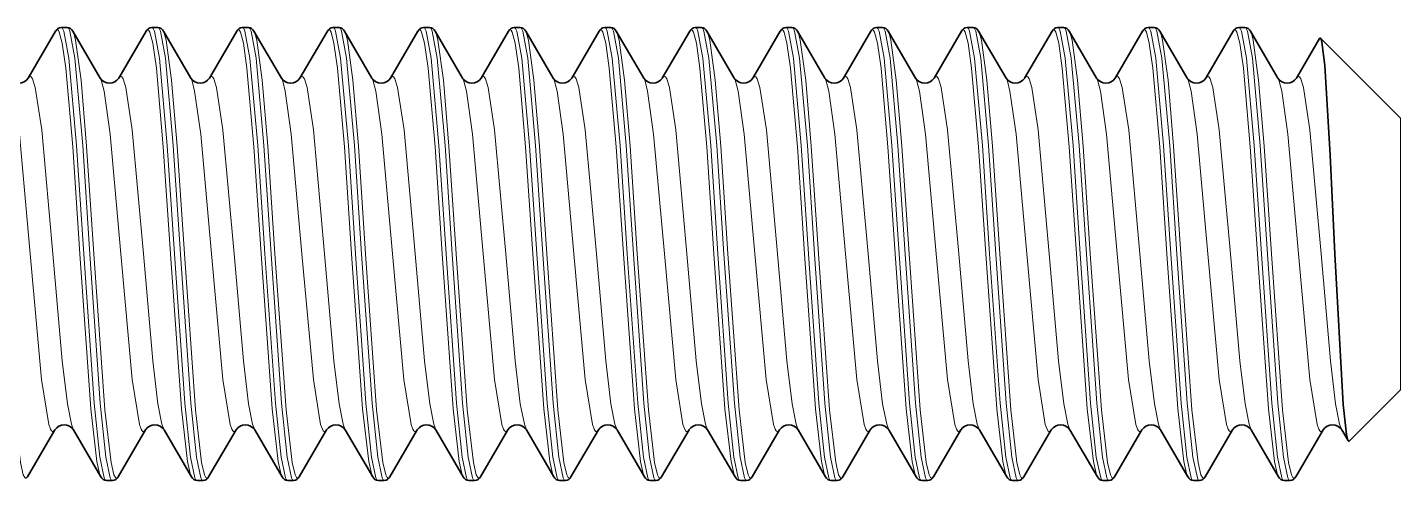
# Model space of a CAD drawing. Extents: x 386 to 1090, y 188 to 736.
# Drawn here: x 549.92 to 555.99, y 208.73 to 210.73 of the extents above; entities that cross this region are included whole.
import ezdxf

# ---------------------------------------------------------------- set-up
doc = ezdxf.new("R2010")
doc.units = 0

msp = doc.modelspace()

# ---------------------------------------------------------------- linework, layer by layer
at = {"color": 7, "lineweight": 35, "ltscale": 0.006018}
for p, q in [((550.0493, 210.7155), (549.9282, 210.5074)), ((550.4493, 210.7155), (550.3282, 210.5074)), ((551.2493, 210.7155), (551.1282, 210.5074)), ((551.725, 210.7155), (551.8461, 210.5074)), ((552.0493, 210.7155), (551.9282, 210.5074)), ((552.4493, 210.7155), (552.3282, 210.5074)), ((553.2493, 210.7155), (553.1282, 210.5074)), ((553.725, 210.7155), (553.8461, 210.5074)), ((554.0493, 210.7155), (553.9282, 210.5074)), ((554.4493, 210.7155), (554.3282, 210.5074)), ((555.2493, 210.7155), (555.1282, 210.5074)), ((550.2493, 208.7477), (550.1282, 208.9557)), ((550.725, 208.7477), (550.8461, 208.9557)), ((551.0493, 208.7477), (550.9282, 208.9557)), ((551.4493, 208.7477), (551.3282, 208.9557)), ((552.2493, 208.7477), (552.1282, 208.9557)), ((552.725, 208.7477), (552.8461, 208.9557)), ((553.0493, 208.7477), (552.9282, 208.9557)), ((553.4493, 208.7477), (553.3282, 208.9557)), ((554.2493, 208.7477), (554.1282, 208.9557)), ((554.725, 208.7477), (554.8461, 208.9557)), ((555.0493, 208.7477), (554.9282, 208.9557)), ((555.4493, 208.7477), (555.3282, 208.9557))]:
    msp.add_line(p, q, dxfattribs=at)
at = {"color": 7, "lineweight": 35, "ltscale": 0.000671387}
for p, q in [((550.1006, 210.7316), (550.0737, 210.7316)), ((550.9006, 210.7316), (550.8737, 210.7316)), ((551.7006, 210.7316), (551.6737, 210.7316)), ((552.1006, 210.7316), (552.0737, 210.7316)), ((552.9006, 210.7316), (552.8737, 210.7316)), ((553.7006, 210.7316), (553.6737, 210.7316)), ((554.1006, 210.7316), (554.0737, 210.7316)), ((554.9006, 210.7316), (554.8737, 210.7316)), ((550.7006, 208.7316), (550.6737, 208.7316)), ((551.1006, 208.7316), (551.0737, 208.7316)), ((551.9006, 208.7316), (551.8737, 208.7316)), ((552.7006, 208.7316), (552.6737, 208.7316)), ((553.1006, 208.7316), (553.0737, 208.7316)), ((553.9006, 208.7316), (553.8737, 208.7316)), ((554.7006, 208.7316), (554.6737, 208.7316)), ((555.1006, 208.7316), (555.0737, 208.7316))]:
    msp.add_line(p, q, dxfattribs=at)
at = {"color": 7, "lineweight": 35, "ltscale": 0.006017}
for p, q in [((550.125, 210.7155), (550.246, 210.5074)), ((550.525, 210.7155), (550.6461, 210.5074)), ((550.8493, 210.7155), (550.7283, 210.5074)), ((550.925, 210.7155), (551.046, 210.5074)), ((551.325, 210.7155), (551.446, 210.5074)), ((551.6493, 210.7155), (551.5283, 210.5074)), ((552.125, 210.7155), (552.246, 210.5074)), ((552.525, 210.7155), (552.6461, 210.5074)), ((552.8493, 210.7155), (552.7283, 210.5074)), ((552.925, 210.7155), (553.046, 210.5074)), ((553.325, 210.7155), (553.446, 210.5074)), ((553.6493, 210.7155), (553.5283, 210.5074)), ((554.125, 210.7155), (554.246, 210.5074)), ((554.525, 210.7155), (554.6461, 210.5074)), ((554.8493, 210.7155), (554.7283, 210.5074)), ((554.925, 210.7155), (555.046, 210.5074)), ((555.325, 210.7155), (555.446, 210.5074)), ((549.925, 208.7477), (550.046, 208.9557)), ((550.325, 208.7477), (550.446, 208.9557)), ((550.6493, 208.7477), (550.5283, 208.9557)), ((551.125, 208.7477), (551.246, 208.9557)), ((551.525, 208.7477), (551.6461, 208.9557)), ((551.8493, 208.7477), (551.7283, 208.9557)), ((551.925, 208.7477), (552.046, 208.9557)), ((552.325, 208.7477), (552.446, 208.9557)), ((552.6493, 208.7477), (552.5283, 208.9557)), ((553.125, 208.7477), (553.246, 208.9557)), ((553.525, 208.7477), (553.6461, 208.9557)), ((553.8493, 208.7477), (553.7283, 208.9557)), ((553.925, 208.7477), (554.046, 208.9557)), ((554.325, 208.7477), (554.446, 208.9557)), ((554.6493, 208.7477), (554.5283, 208.9557)), ((555.125, 208.7477), (555.246, 208.9557)), ((555.525, 208.7477), (555.6461, 208.9557))]:
    msp.add_line(p, q, dxfattribs=at)
at = {"color": 7, "lineweight": 35, "ltscale": 0.000669861}
for p, q in [((550.5005, 210.7316), (550.4738, 210.7316)), ((551.3005, 210.7316), (551.2737, 210.7316)), ((552.5005, 210.7316), (552.4738, 210.7316)), ((553.3005, 210.7316), (553.2737, 210.7316)), ((554.5005, 210.7316), (554.4738, 210.7316)), ((555.3005, 210.7316), (555.2737, 210.7316)), ((550.3005, 208.7316), (550.2737, 208.7316)), ((551.5005, 208.7316), (551.4738, 208.7316)), ((552.3005, 208.7316), (552.2737, 208.7316)), ((553.5005, 208.7316), (553.4738, 208.7316)), ((554.3005, 208.7316), (554.2737, 208.7316)), ((555.5005, 208.7316), (555.4738, 208.7316))]:
    msp.add_line(p, q, dxfattribs=at)
at = {"color": 7, "lineweight": 35, "ltscale": 0.00506}
msp.add_line((555.6301, 210.6824), (555.5283, 210.5074), dxfattribs=at)
at = {"color": 7, "lineweight": 35, "ltscale": 0.01249}
msp.add_line((555.988, 210.3307), (555.6347, 210.684), dxfattribs=at)
at = {"color": 7, "lineweight": 13, "ltscale": 0.007798}
msp.add_line((555.988, 210.3307), (555.988, 210.0188), dxfattribs=at)
at = {"color": 7, "lineweight": 13, "ltscale": 0.011983}
for p, q in [((550.1419, 210.211), (550.1736, 209.7327)), ((550.5419, 210.211), (550.5737, 209.7327)), ((550.9419, 210.211), (550.9736, 209.7327)), ((551.3419, 210.211), (551.3737, 209.7327)), ((552.1419, 210.211), (552.1736, 209.7327)), ((552.5419, 210.211), (552.5737, 209.7327)), ((552.9419, 210.211), (552.9736, 209.7327)), ((553.3419, 210.211), (553.3737, 209.7327)), ((554.1419, 210.211), (554.1736, 209.7327)), ((554.5419, 210.211), (554.5737, 209.7327)), ((554.9419, 210.211), (554.9736, 209.7327)), ((555.3419, 210.211), (555.3737, 209.7327))]:
    msp.add_line(p, q, dxfattribs=at)
at = {"color": 7, "lineweight": 13, "ltscale": 0.01204}
for p, q in [((550.1688, 210.211), (550.2006, 209.7304)), ((550.5687, 210.211), (550.6006, 209.7304)), ((550.9688, 210.211), (551.0006, 209.7304)), ((551.3687, 210.211), (551.4006, 209.7304)), ((551.7687, 210.211), (551.8007, 209.7304)), ((552.1688, 210.211), (552.2006, 209.7304)), ((552.5687, 210.211), (552.6006, 209.7304)), ((552.9688, 210.211), (553.0006, 209.7304)), ((553.3687, 210.211), (553.4006, 209.7304)), ((553.7687, 210.211), (553.8007, 209.7304)), ((554.1688, 210.211), (554.2006, 209.7304)), ((554.5687, 210.211), (554.6006, 209.7304)), ((554.9688, 210.211), (555.0006, 209.7304)), ((555.3687, 210.211), (555.4006, 209.7304))]:
    msp.add_line(p, q, dxfattribs=at)
at = {"color": 7, "lineweight": 13, "ltscale": 0.011917}
for p, q in [((550.186, 210.2072), (550.218, 209.7316)), ((550.5861, 210.2072), (550.6179, 209.7316)), ((550.986, 210.2072), (551.0179, 209.7316)), ((551.386, 210.2072), (551.418, 209.7316)), ((551.786, 210.2072), (551.8179, 209.7316)), ((552.186, 210.2072), (552.218, 209.7316)), ((552.5861, 210.2072), (552.6179, 209.7316)), ((552.986, 210.2072), (553.0179, 209.7316)), ((553.386, 210.2072), (553.418, 209.7316)), ((553.786, 210.2072), (553.8179, 209.7316)), ((554.186, 210.2072), (554.218, 209.7316)), ((554.5861, 210.2072), (554.6179, 209.7316)), ((554.986, 210.2072), (555.0179, 209.7316)), ((555.386, 210.2072), (555.418, 209.7316))]:
    msp.add_line(p, q, dxfattribs=at)
at = {"color": 7, "lineweight": 13, "ltscale": 0.011984}
for p, q in [((551.7419, 210.211), (551.7737, 209.7327)), ((553.7419, 210.211), (553.7737, 209.7327))]:
    msp.add_line(p, q, dxfattribs=at)
at = {"color": 7, "lineweight": 13, "ltscale": 0.011867}
for p, q in [((550.1246, 210.2052), (550.1564, 209.7316)), ((550.5246, 210.2052), (550.5564, 209.7316)), ((550.9246, 210.2052), (550.9564, 209.7316)), ((551.3246, 210.2052), (551.3564, 209.7316)), ((551.7246, 210.2052), (551.7563, 209.7316)), ((552.1246, 210.2052), (552.1564, 209.7316)), ((552.5246, 210.2052), (552.5564, 209.7316)), ((552.9246, 210.2052), (552.9564, 209.7316)), ((553.3246, 210.2052), (553.3564, 209.7316)), ((553.7246, 210.2052), (553.7563, 209.7316)), ((554.1246, 210.2052), (554.1564, 209.7316)), ((554.5246, 210.2052), (554.5564, 209.7316)), ((554.9246, 210.2052), (554.9564, 209.7316)), ((555.3246, 210.2052), (555.3564, 209.7316))]:
    msp.add_line(p, q, dxfattribs=at)
at = {"color": 7, "lineweight": 35, "ltscale": 0.01091}
msp.add_line((555.6779, 210.1675), (555.6981, 209.7316), dxfattribs=at)
at = {"color": 7, "lineweight": 13, "ltscale": 0.02216}
msp.add_line((555.988, 210.0188), (555.988, 209.1324), dxfattribs=at)
at = {"color": 7, "lineweight": 35, "ltscale": 0.008008}
msp.add_line((555.988, 209.1324), (555.7615, 208.9059), dxfattribs=at)
at = {"color": 7, "lineweight": 35, "ltscale": 0.001386}
msp.add_line((555.7562, 208.9078), (555.7283, 208.9557), dxfattribs=at)
at = {"color": 7, "lineweight": 13}
for points in [[(550.0493, 210.7155), (550.0536, 210.7207), (550.0558, 210.7215), (550.0575, 210.7214), (550.0591, 210.7207), (550.0613, 210.7186), (550.0656, 210.7112), (550.0784, 210.6626), (550.0941, 210.5527), (550.1246, 210.2052)], [(550.0737, 210.7316), (550.075, 210.7314), (550.0776, 210.7298), (550.0801, 210.7266), (550.0851, 210.7156), (550.1072, 210.5961), (550.1419, 210.211)], [(550.1006, 210.7316), (550.1019, 210.7314), (550.1044, 210.7298), (550.1069, 210.7266), (550.112, 210.7156), (550.1341, 210.5961), (550.1688, 210.211)], [(550.125, 210.7155), (550.1292, 210.7061), (550.1375, 210.6751), (550.1614, 210.4997), (550.186, 210.2072)], [(550.4493, 210.7155), (550.4537, 210.7207), (550.4558, 210.7215), (550.4575, 210.7214), (550.4591, 210.7207), (550.4613, 210.7186), (550.4656, 210.7112), (550.4785, 210.6626), (550.4941, 210.5527), (550.5246, 210.2052)], [(550.4738, 210.7316), (550.475, 210.7314), (550.4775, 210.7298), (550.4801, 210.7266), (550.4852, 210.7156), (550.5073, 210.5961), (550.5419, 210.211)], [(550.5005, 210.7316), (550.5018, 210.7314), (550.5044, 210.7298), (550.507, 210.7266), (550.512, 210.7156), (550.5341, 210.5961), (550.5687, 210.211)], [(550.525, 210.7155), (550.5292, 210.7061), (550.5375, 210.6751), (550.5614, 210.4997), (550.5861, 210.2072)], [(550.8493, 210.7155), (550.8536, 210.7207), (550.8558, 210.7215), (550.8575, 210.7214), (550.8591, 210.7207), (550.8613, 210.7186), (550.8656, 210.7112), (550.8785, 210.6626), (550.8941, 210.5527), (550.9246, 210.2052)], [(550.8737, 210.7316), (550.875, 210.7314), (550.8776, 210.7298), (550.8801, 210.7266), (550.8851, 210.7156), (550.9072, 210.5961), (550.9419, 210.211)], [(550.9006, 210.7316), (550.9019, 210.7314), (550.9044, 210.7298), (550.9069, 210.7266), (550.912, 210.7156), (550.9341, 210.5961), (550.9688, 210.211)], [(550.925, 210.7155), (550.9292, 210.7061), (550.9375, 210.6751), (550.9614, 210.4997), (550.986, 210.2072)], [(551.2493, 210.7155), (551.2537, 210.7207), (551.2559, 210.7215), (551.2574, 210.7214), (551.2591, 210.7207), (551.2613, 210.7186), (551.2656, 210.7112), (551.2784, 210.6626), (551.2941, 210.5527), (551.3246, 210.2052)], [(551.2737, 210.7316), (551.275, 210.7314), (551.2775, 210.7298), (551.2801, 210.7266), (551.2852, 210.7156), (551.3073, 210.5961), (551.3419, 210.211)], [(551.3005, 210.7316), (551.3018, 210.7314), (551.3044, 210.7298), (551.3069, 210.7266), (551.312, 210.7156), (551.3341, 210.5961), (551.3687, 210.211)], [(551.325, 210.7155), (551.3292, 210.7061), (551.3375, 210.6751), (551.3614, 210.4997), (551.386, 210.2072)], [(551.6493, 210.7155), (551.6537, 210.7207), (551.6558, 210.7215), (551.6575, 210.7214), (551.6591, 210.7207), (551.6613, 210.7186), (551.6656, 210.7112), (551.6785, 210.6626), (551.6941, 210.5527), (551.7246, 210.2052)], [(551.6737, 210.7316), (551.675, 210.7314), (551.6776, 210.7298), (551.6801, 210.7266), (551.6852, 210.7156), (551.7073, 210.5961), (551.7419, 210.211)], [(551.7006, 210.7316), (551.7018, 210.7314), (551.7044, 210.7298), (551.7069, 210.7266), (551.712, 210.7156), (551.7341, 210.5961), (551.7687, 210.211)], [(551.725, 210.7155), (551.7292, 210.7061), (551.7375, 210.6751), (551.7614, 210.4997), (551.786, 210.2072)], [(552.0493, 210.7155), (552.0536, 210.7207), (552.0558, 210.7215), (552.0575, 210.7214), (552.0591, 210.7207), (552.0613, 210.7186), (552.0656, 210.7112), (552.0784, 210.6626), (552.0941, 210.5527), (552.1246, 210.2052)], [(552.0737, 210.7316), (552.075, 210.7314), (552.0776, 210.7298), (552.0801, 210.7266), (552.0851, 210.7156), (552.1072, 210.5961), (552.1419, 210.211)], [(552.1006, 210.7316), (552.1019, 210.7314), (552.1044, 210.7298), (552.1069, 210.7266), (552.112, 210.7156), (552.1341, 210.5961), (552.1688, 210.211)], [(552.125, 210.7155), (552.1292, 210.7061), (552.1375, 210.6751), (552.1614, 210.4997), (552.186, 210.2072)], [(552.4493, 210.7155), (552.4537, 210.7207), (552.4558, 210.7215), (552.4575, 210.7214), (552.4591, 210.7207), (552.4613, 210.7186), (552.4656, 210.7112), (552.4785, 210.6626), (552.4941, 210.5527), (552.5246, 210.2052)], [(552.4738, 210.7316), (552.475, 210.7314), (552.4775, 210.7298), (552.4801, 210.7266), (552.4852, 210.7156), (552.5073, 210.5961), (552.5419, 210.211)], [(552.5005, 210.7316), (552.5018, 210.7314), (552.5044, 210.7298), (552.507, 210.7266), (552.512, 210.7156), (552.5341, 210.5961), (552.5687, 210.211)], [(552.525, 210.7155), (552.5292, 210.7061), (552.5375, 210.6751), (552.5614, 210.4997), (552.5861, 210.2072)], [(552.8493, 210.7155), (552.8536, 210.7207), (552.8558, 210.7215), (552.8575, 210.7214), (552.8591, 210.7207), (552.8613, 210.7186), (552.8656, 210.7112), (552.8785, 210.6626), (552.8941, 210.5527), (552.9246, 210.2052)], [(552.8737, 210.7316), (552.875, 210.7314), (552.8776, 210.7298), (552.8801, 210.7266), (552.8851, 210.7156), (552.9072, 210.5961), (552.9419, 210.211)], [(552.9006, 210.7316), (552.9019, 210.7314), (552.9044, 210.7298), (552.9069, 210.7266), (552.912, 210.7156), (552.9341, 210.5961), (552.9688, 210.211)], [(552.925, 210.7155), (552.9292, 210.7061), (552.9375, 210.6751), (552.9614, 210.4997), (552.986, 210.2072)], [(553.2493, 210.7155), (553.2537, 210.7207), (553.2559, 210.7215), (553.2574, 210.7214), (553.2591, 210.7207), (553.2613, 210.7186), (553.2656, 210.7112), (553.2784, 210.6626), (553.2941, 210.5527), (553.3246, 210.2052)], [(553.2737, 210.7316), (553.275, 210.7314), (553.2775, 210.7298), (553.2801, 210.7266), (553.2852, 210.7156), (553.3073, 210.5961), (553.3419, 210.211)], [(553.3005, 210.7316), (553.3018, 210.7314), (553.3044, 210.7298), (553.3069, 210.7266), (553.312, 210.7156), (553.3341, 210.5961), (553.3687, 210.211)], [(553.325, 210.7155), (553.3292, 210.7061), (553.3375, 210.6751), (553.3614, 210.4997), (553.386, 210.2072)], [(553.6493, 210.7155), (553.6537, 210.7207), (553.6558, 210.7215), (553.6575, 210.7214), (553.6591, 210.7207), (553.6613, 210.7186), (553.6656, 210.7112), (553.6785, 210.6626), (553.6941, 210.5527), (553.7246, 210.2052)], [(553.6737, 210.7316), (553.675, 210.7314), (553.6776, 210.7298), (553.6801, 210.7266), (553.6852, 210.7156), (553.7073, 210.5961), (553.7419, 210.211)], [(553.7006, 210.7316), (553.7018, 210.7314), (553.7044, 210.7298), (553.7069, 210.7266), (553.712, 210.7156), (553.7341, 210.5961), (553.7687, 210.211)], [(553.725, 210.7155), (553.7292, 210.7061), (553.7375, 210.6751), (553.7614, 210.4997), (553.786, 210.2072)], [(554.0493, 210.7155), (554.0536, 210.7207), (554.0558, 210.7215), (554.0575, 210.7214), (554.0591, 210.7207), (554.0613, 210.7186), (554.0656, 210.7112), (554.0784, 210.6626), (554.0941, 210.5527), (554.1246, 210.2052)], [(554.0737, 210.7316), (554.075, 210.7314), (554.0776, 210.7298), (554.0801, 210.7266), (554.0851, 210.7156), (554.1072, 210.5961), (554.1419, 210.211)], [(554.1006, 210.7316), (554.1019, 210.7314), (554.1044, 210.7298), (554.1069, 210.7266), (554.112, 210.7156), (554.1341, 210.5961), (554.1688, 210.211)], [(554.125, 210.7155), (554.1292, 210.7061), (554.1375, 210.6751), (554.1614, 210.4997), (554.186, 210.2072)], [(554.4493, 210.7155), (554.4537, 210.7207), (554.4558, 210.7215), (554.4575, 210.7214), (554.4591, 210.7207), (554.4613, 210.7186), (554.4656, 210.7112), (554.4785, 210.6626), (554.4941, 210.5527), (554.5246, 210.2052)], [(554.4738, 210.7316), (554.475, 210.7314), (554.4775, 210.7298), (554.4801, 210.7266), (554.4852, 210.7156), (554.5073, 210.5961), (554.5419, 210.211)], [(554.5005, 210.7316), (554.5018, 210.7314), (554.5044, 210.7298), (554.507, 210.7266), (554.512, 210.7156), (554.5341, 210.5961), (554.5687, 210.211)], [(554.525, 210.7155), (554.5292, 210.7061), (554.5375, 210.6751), (554.5614, 210.4997), (554.5861, 210.2072)], [(554.8493, 210.7155), (554.8536, 210.7207), (554.8558, 210.7215), (554.8575, 210.7214), (554.8591, 210.7207), (554.8613, 210.7186), (554.8656, 210.7112), (554.8785, 210.6626), (554.8941, 210.5527), (554.9246, 210.2052)], [(554.8737, 210.7316), (554.875, 210.7314), (554.8776, 210.7298), (554.8801, 210.7266), (554.8851, 210.7156), (554.9072, 210.5961), (554.9419, 210.211)], [(554.9006, 210.7316), (554.9019, 210.7314), (554.9044, 210.7298), (554.9069, 210.7266), (554.912, 210.7156), (554.9341, 210.5961), (554.9688, 210.211)], [(554.925, 210.7155), (554.9292, 210.7061), (554.9375, 210.6751), (554.9614, 210.4997), (554.986, 210.2072)], [(555.2493, 210.7155), (555.2537, 210.7207), (555.2559, 210.7215), (555.2574, 210.7214), (555.2591, 210.7207), (555.2613, 210.7186), (555.2656, 210.7112), (555.2784, 210.6626), (555.2941, 210.5527), (555.3246, 210.2052)], [(555.2737, 210.7316), (555.275, 210.7314), (555.2775, 210.7298), (555.2801, 210.7266), (555.2852, 210.7156), (555.3073, 210.5961), (555.3419, 210.211)], [(555.3005, 210.7316), (555.3018, 210.7314), (555.3044, 210.7298), (555.3069, 210.7266), (555.312, 210.7156), (555.3341, 210.5961), (555.3687, 210.211)], [(555.325, 210.7155), (555.3292, 210.7061), (555.3375, 210.6751), (555.3614, 210.4997), (555.386, 210.2072)], [(550.0372, 209.7316), (549.9878, 210.28), (549.9595, 210.4673), (549.9476, 210.5045), (549.9416, 210.5132), (549.9385, 210.5149), (549.9355, 210.5148), (549.9324, 210.5129), (549.9282, 210.5074)], [(550.4371, 209.7316), (550.3878, 210.28), (550.3595, 210.4673), (550.3477, 210.5045), (550.3416, 210.5132), (550.3386, 210.5149), (550.3355, 210.5148), (550.3325, 210.5129), (550.3282, 210.5074)], [(550.8372, 209.7316), (550.7878, 210.28), (550.7595, 210.4673), (550.7476, 210.5045), (550.7416, 210.5132), (550.7385, 210.5149), (550.7355, 210.5148), (550.7324, 210.5129), (550.7283, 210.5074)], [(551.2372, 209.7316), (551.1878, 210.28), (551.1595, 210.4673), (551.1476, 210.5045), (551.1416, 210.5132), (551.1385, 210.5149), (551.1355, 210.5148), (551.1324, 210.5129), (551.1282, 210.5074)], [(551.6371, 209.7316), (551.5878, 210.28), (551.5595, 210.4673), (551.5476, 210.5045), (551.5416, 210.5132), (551.5386, 210.5149), (551.5355, 210.5148), (551.5325, 210.5129), (551.5283, 210.5074)], [(552.0372, 209.7316), (551.9878, 210.28), (551.9595, 210.4673), (551.9476, 210.5045), (551.9416, 210.5132), (551.9385, 210.5149), (551.9355, 210.5148), (551.9324, 210.5129), (551.9282, 210.5074)], [(552.4371, 209.7316), (552.3878, 210.28), (552.3595, 210.4673), (552.3477, 210.5045), (552.3416, 210.5132), (552.3386, 210.5149), (552.3355, 210.5148), (552.3325, 210.5129), (552.3282, 210.5074)], [(552.8372, 209.7316), (552.7878, 210.28), (552.7595, 210.4673), (552.7476, 210.5045), (552.7416, 210.5132), (552.7385, 210.5149), (552.7355, 210.5148), (552.7324, 210.5129), (552.7283, 210.5074)], [(553.2372, 209.7316), (553.1878, 210.28), (553.1595, 210.4673), (553.1476, 210.5045), (553.1416, 210.5132), (553.1385, 210.5149), (553.1355, 210.5148), (553.1324, 210.5129), (553.1282, 210.5074)], [(553.6371, 209.7316), (553.5878, 210.28), (553.5595, 210.4673), (553.5476, 210.5045), (553.5416, 210.5132), (553.5386, 210.5149), (553.5355, 210.5148), (553.5325, 210.5129), (553.5283, 210.5074)], [(554.0372, 209.7316), (553.9878, 210.28), (553.9595, 210.4673), (553.9476, 210.5045), (553.9416, 210.5132), (553.9385, 210.5149), (553.9355, 210.5148), (553.9324, 210.5129), (553.9282, 210.5074)], [(554.4371, 209.7316), (554.3878, 210.28), (554.3595, 210.4673), (554.3477, 210.5045), (554.3416, 210.5132), (554.3386, 210.5149), (554.3355, 210.5148), (554.3325, 210.5129), (554.3282, 210.5074)], [(554.8372, 209.7316), (554.7878, 210.28), (554.7595, 210.4673), (554.7476, 210.5045), (554.7416, 210.5132), (554.7385, 210.5149), (554.7355, 210.5148), (554.7324, 210.5129), (554.7283, 210.5074)], [(555.2372, 209.7316), (555.1878, 210.28), (555.1595, 210.4673), (555.1476, 210.5045), (555.1416, 210.5132), (555.1385, 210.5149), (555.1355, 210.5148), (555.1324, 210.5129), (555.1282, 210.5074)], [(555.6371, 209.7316), (555.5878, 210.28), (555.5595, 210.4673), (555.5476, 210.5045), (555.5416, 210.5132), (555.5386, 210.5149), (555.5355, 210.5148), (555.5325, 210.5129), (555.5283, 210.5074)], [(549.9371, 209.7316), (549.89, 210.2604), (549.8632, 210.4506), (549.8519, 210.4943), (549.8461, 210.5074)], [(550.3372, 209.7316), (550.29, 210.2604), (550.2632, 210.4506), (550.2518, 210.4943), (550.246, 210.5074)], [(550.7372, 209.7316), (550.69, 210.2604), (550.6631, 210.4506), (550.6519, 210.4943), (550.6461, 210.5074)], [(551.1371, 209.7316), (551.09, 210.2604), (551.0632, 210.4506), (551.0519, 210.4943), (551.046, 210.5074)], [(551.5372, 209.7316), (551.49, 210.2604), (551.4631, 210.4506), (551.4518, 210.4943), (551.446, 210.5074)], [(551.9371, 209.7316), (551.89, 210.2604), (551.8632, 210.4506), (551.8519, 210.4943), (551.8461, 210.5074)], [(552.3372, 209.7316), (552.29, 210.2604), (552.2632, 210.4506), (552.2518, 210.4943), (552.246, 210.5074)], [(552.7372, 209.7316), (552.69, 210.2604), (552.6631, 210.4506), (552.6519, 210.4943), (552.6461, 210.5074)], [(553.1371, 209.7316), (553.09, 210.2604), (553.0632, 210.4506), (553.0519, 210.4943), (553.046, 210.5074)], [(553.5372, 209.7316), (553.49, 210.2604), (553.4631, 210.4506), (553.4518, 210.4943), (553.446, 210.5074)], [(553.9371, 209.7316), (553.89, 210.2604), (553.8632, 210.4506), (553.8519, 210.4943), (553.8461, 210.5074)], [(554.3372, 209.7316), (554.29, 210.2604), (554.2632, 210.4506), (554.2518, 210.4943), (554.246, 210.5074)], [(554.7372, 209.7316), (554.69, 210.2604), (554.6631, 210.4506), (554.6519, 210.4943), (554.6461, 210.5074)], [(555.1371, 209.7316), (555.09, 210.2604), (555.0632, 210.4506), (555.0519, 210.4943), (555.046, 210.5074)], [(555.5372, 209.7316), (555.49, 210.2604), (555.4631, 210.4506), (555.4518, 210.4943), (555.446, 210.5074)], [(549.8179, 209.7316), (549.8669, 209.0435), (549.8939, 208.8112), (549.9066, 208.7572), (549.9131, 208.7445), (549.9163, 208.7419), (549.9196, 208.7419), (549.9228, 208.7445), (549.925, 208.7477)], [(550.046, 208.9557), (550.0421, 208.9504), (550.0401, 208.9489), (550.0371, 208.9481), (550.0351, 208.9485), (550.0311, 208.9516), (550.0272, 208.9577), (550.0193, 208.9786), (549.9872, 209.1769), (549.9371, 209.7316)], [(550.1282, 208.9557), (550.119, 208.9799), (550.1012, 209.0696), (550.0783, 209.2594), (550.0372, 209.7316)], [(550.1564, 209.7316), (550.2048, 209.0487), (550.2316, 208.8155), (550.2433, 208.7623), (550.2493, 208.7477)], [(550.1736, 209.7327), (550.2195, 209.0737), (550.2446, 208.8344), (550.2639, 208.7436), (550.2682, 208.7353), (550.2704, 208.7329), (550.2726, 208.7317), (550.2737, 208.7316)], [(550.2006, 209.7304), (550.2463, 209.0728), (550.2715, 208.8341), (550.2907, 208.7435), (550.2951, 208.7353), (550.2973, 208.7329), (550.2994, 208.7317), (550.3005, 208.7316)], [(550.218, 209.7316), (550.2668, 209.0435), (550.2939, 208.8112), (550.3066, 208.7572), (550.3131, 208.7445), (550.3163, 208.7419), (550.3196, 208.7419), (550.3228, 208.7445), (550.325, 208.7477)], [(550.446, 208.9557), (550.4421, 208.9504), (550.4401, 208.9489), (550.4371, 208.9481), (550.4351, 208.9485), (550.4312, 208.9516), (550.4272, 208.9577), (550.4193, 208.9786), (550.3872, 209.1769), (550.3372, 209.7316)], [(550.5283, 208.9557), (550.5189, 208.9799), (550.5012, 209.0696), (550.4783, 209.2594), (550.4371, 209.7316)], [(550.5564, 209.7316), (550.6049, 209.0487), (550.6316, 208.8155), (550.6434, 208.7623), (550.6493, 208.7477)], [(550.5737, 209.7327), (550.6194, 209.0737), (550.6446, 208.8344), (550.6639, 208.7436), (550.6682, 208.7353), (550.6704, 208.7329), (550.6726, 208.7317), (550.6737, 208.7316)], [(550.6006, 209.7304), (550.6464, 209.0728), (550.6715, 208.8341), (550.6907, 208.7435), (550.6951, 208.7353), (550.6973, 208.7329), (550.6995, 208.7317), (550.7006, 208.7316)], [(550.6179, 209.7316), (550.6669, 209.0435), (550.6939, 208.8112), (550.7066, 208.7572), (550.7131, 208.7445), (550.7163, 208.7419), (550.7195, 208.7419), (550.7228, 208.7445), (550.725, 208.7477)], [(550.8461, 208.9557), (550.8421, 208.9504), (550.8401, 208.9489), (550.8371, 208.9481), (550.8351, 208.9485), (550.8311, 208.9516), (550.8271, 208.9577), (550.8193, 208.9786), (550.7872, 209.1769), (550.7372, 209.7316)], [(550.9282, 208.9557), (550.9189, 208.9799), (550.9012, 209.0696), (550.8784, 209.2594), (550.8372, 209.7316)], [(550.9564, 209.7316), (551.0048, 209.0487), (551.0316, 208.8155), (551.0433, 208.7623), (551.0493, 208.7477)], [(550.9736, 209.7327), (551.0195, 209.0737), (551.0446, 208.8344), (551.0638, 208.7436), (551.0682, 208.7353), (551.0704, 208.7329), (551.0726, 208.7317), (551.0737, 208.7316)], [(551.0006, 209.7304), (551.0464, 209.0728), (551.0715, 208.8341), (551.0907, 208.7435), (551.0951, 208.7353), (551.0973, 208.7329), (551.0995, 208.7317), (551.1006, 208.7316)], [(551.0179, 209.7316), (551.0669, 209.0435), (551.0939, 208.8112), (551.1066, 208.7572), (551.1131, 208.7445), (551.1163, 208.7419), (551.1196, 208.7419), (551.1228, 208.7445), (551.125, 208.7477)], [(551.246, 208.9557), (551.2421, 208.9504), (551.2401, 208.9489), (551.2371, 208.9481), (551.2351, 208.9485), (551.2311, 208.9516), (551.2272, 208.9577), (551.2194, 208.9786), (551.1873, 209.1769), (551.1371, 209.7316)], [(551.3282, 208.9557), (551.319, 208.9799), (551.3012, 209.0696), (551.2783, 209.2594), (551.2372, 209.7316)], [(551.3564, 209.7316), (551.4048, 209.0487), (551.4316, 208.8155), (551.4434, 208.7623), (551.4493, 208.7477)], [(551.3737, 209.7327), (551.4194, 209.0737), (551.4446, 208.8344), (551.4639, 208.7436), (551.4683, 208.7353), (551.4705, 208.7329), (551.4727, 208.7317), (551.4738, 208.7316)], [(551.4006, 209.7304), (551.4464, 209.0728), (551.4715, 208.8341), (551.4907, 208.7435), (551.4951, 208.7353), (551.4973, 208.7329), (551.4995, 208.7317), (551.5005, 208.7316)], [(551.418, 209.7316), (551.4669, 209.0435), (551.4939, 208.8112), (551.5067, 208.7572), (551.5131, 208.7445), (551.5163, 208.7419), (551.5195, 208.7419), (551.5228, 208.7445), (551.525, 208.7477)], [(551.6461, 208.9557), (551.6421, 208.9504), (551.6401, 208.9489), (551.6371, 208.9481), (551.6351, 208.9485), (551.6311, 208.9516), (551.6272, 208.9577), (551.6193, 208.9786), (551.5872, 209.1769), (551.5372, 209.7316)], [(551.7283, 208.9557), (551.7189, 208.9799), (551.7012, 209.0696), (551.6783, 209.2594), (551.6371, 209.7316)], [(551.7563, 209.7316), (551.8048, 209.0487), (551.8316, 208.8155), (551.8433, 208.7623), (551.8493, 208.7477)], [(551.7737, 209.7327), (551.8195, 209.0737), (551.8446, 208.8344), (551.8639, 208.7436), (551.8682, 208.7353), (551.8704, 208.7329), (551.8726, 208.7317), (551.8737, 208.7316)], [(551.8007, 209.7304), (551.8464, 209.0728), (551.8715, 208.8341), (551.8907, 208.7435), (551.8951, 208.7353), (551.8973, 208.7329), (551.8995, 208.7317), (551.9006, 208.7316)], [(551.8179, 209.7316), (551.8669, 209.0435), (551.8939, 208.8112), (551.9066, 208.7572), (551.9131, 208.7445), (551.9163, 208.7419), (551.9196, 208.7419), (551.9228, 208.7445), (551.925, 208.7477)], [(552.046, 208.9557), (552.0421, 208.9504), (552.0401, 208.9489), (552.0371, 208.9481), (552.0351, 208.9485), (552.0311, 208.9516), (552.0272, 208.9577), (552.0193, 208.9786), (551.9872, 209.1769), (551.9371, 209.7316)], [(552.1282, 208.9557), (552.119, 208.9799), (552.1012, 209.0696), (552.0783, 209.2594), (552.0372, 209.7316)], [(552.1564, 209.7316), (552.2048, 209.0487), (552.2316, 208.8155), (552.2433, 208.7623), (552.2493, 208.7477)], [(552.1736, 209.7327), (552.2195, 209.0737), (552.2446, 208.8344), (552.2639, 208.7436), (552.2682, 208.7353), (552.2704, 208.7329), (552.2726, 208.7317), (552.2737, 208.7316)], [(552.2006, 209.7304), (552.2463, 209.0728), (552.2715, 208.8341), (552.2907, 208.7435), (552.2951, 208.7353), (552.2973, 208.7329), (552.2994, 208.7317), (552.3005, 208.7316)], [(552.218, 209.7316), (552.2668, 209.0435), (552.2939, 208.8112), (552.3066, 208.7572), (552.3131, 208.7445), (552.3163, 208.7419), (552.3196, 208.7419), (552.3228, 208.7445), (552.325, 208.7477)], [(552.446, 208.9557), (552.4421, 208.9504), (552.4401, 208.9489), (552.4371, 208.9481), (552.4351, 208.9485), (552.4312, 208.9516), (552.4272, 208.9577), (552.4193, 208.9786), (552.3872, 209.1769), (552.3372, 209.7316)], [(552.5283, 208.9557), (552.5189, 208.9799), (552.5012, 209.0696), (552.4783, 209.2594), (552.4371, 209.7316)], [(552.5564, 209.7316), (552.6049, 209.0487), (552.6316, 208.8155), (552.6434, 208.7623), (552.6493, 208.7477)], [(552.5737, 209.7327), (552.6194, 209.0737), (552.6446, 208.8344), (552.6639, 208.7436), (552.6682, 208.7353), (552.6704, 208.7329), (552.6726, 208.7317), (552.6737, 208.7316)], [(552.6006, 209.7304), (552.6464, 209.0728), (552.6715, 208.8341), (552.6907, 208.7435), (552.6951, 208.7353), (552.6973, 208.7329), (552.6995, 208.7317), (552.7006, 208.7316)], [(552.6179, 209.7316), (552.6669, 209.0435), (552.6939, 208.8112), (552.7066, 208.7572), (552.7131, 208.7445), (552.7163, 208.7419), (552.7195, 208.7419), (552.7228, 208.7445), (552.725, 208.7477)], [(552.8461, 208.9557), (552.8421, 208.9504), (552.8401, 208.9489), (552.8371, 208.9481), (552.8351, 208.9485), (552.8311, 208.9516), (552.8271, 208.9577), (552.8193, 208.9786), (552.7872, 209.1769), (552.7372, 209.7316)], [(552.9282, 208.9557), (552.9189, 208.9799), (552.9012, 209.0696), (552.8784, 209.2594), (552.8372, 209.7316)], [(552.9564, 209.7316), (553.0048, 209.0487), (553.0316, 208.8155), (553.0433, 208.7623), (553.0493, 208.7477)], [(552.9736, 209.7327), (553.0195, 209.0737), (553.0446, 208.8344), (553.0638, 208.7436), (553.0682, 208.7353), (553.0704, 208.7329), (553.0726, 208.7317), (553.0737, 208.7316)], [(553.0006, 209.7304), (553.0464, 209.0728), (553.0715, 208.8341), (553.0907, 208.7435), (553.0951, 208.7353), (553.0973, 208.7329), (553.0995, 208.7317), (553.1006, 208.7316)], [(553.0179, 209.7316), (553.0669, 209.0435), (553.0939, 208.8112), (553.1066, 208.7572), (553.1131, 208.7445), (553.1163, 208.7419), (553.1196, 208.7419), (553.1228, 208.7445), (553.125, 208.7477)], [(553.246, 208.9557), (553.2421, 208.9504), (553.2401, 208.9489), (553.2371, 208.9481), (553.2351, 208.9485), (553.2311, 208.9516), (553.2272, 208.9577), (553.2194, 208.9786), (553.1873, 209.1769), (553.1371, 209.7316)], [(553.3282, 208.9557), (553.319, 208.9799), (553.3012, 209.0696), (553.2783, 209.2594), (553.2372, 209.7316)], [(553.3564, 209.7316), (553.4048, 209.0487), (553.4316, 208.8155), (553.4434, 208.7623), (553.4493, 208.7477)], [(553.3737, 209.7327), (553.4194, 209.0737), (553.4446, 208.8344), (553.4639, 208.7436), (553.4683, 208.7353), (553.4705, 208.7329), (553.4727, 208.7317), (553.4738, 208.7316)], [(553.4006, 209.7304), (553.4464, 209.0728), (553.4715, 208.8341), (553.4907, 208.7435), (553.4951, 208.7353), (553.4973, 208.7329), (553.4995, 208.7317), (553.5005, 208.7316)], [(553.418, 209.7316), (553.4669, 209.0435), (553.4939, 208.8112), (553.5067, 208.7572), (553.5131, 208.7445), (553.5163, 208.7419), (553.5195, 208.7419), (553.5228, 208.7445), (553.525, 208.7477)], [(553.6461, 208.9557), (553.6421, 208.9504), (553.6401, 208.9489), (553.6371, 208.9481), (553.6351, 208.9485), (553.6311, 208.9516), (553.6272, 208.9577), (553.6193, 208.9786), (553.5872, 209.1769), (553.5372, 209.7316)], [(553.7283, 208.9557), (553.7189, 208.9799), (553.7012, 209.0696), (553.6783, 209.2594), (553.6371, 209.7316)], [(553.7563, 209.7316), (553.8048, 209.0487), (553.8316, 208.8155), (553.8433, 208.7623), (553.8493, 208.7477)], [(553.7737, 209.7327), (553.8195, 209.0737), (553.8446, 208.8344), (553.8639, 208.7436), (553.8682, 208.7353), (553.8704, 208.7329), (553.8726, 208.7317), (553.8737, 208.7316)], [(553.8007, 209.7304), (553.8464, 209.0728), (553.8715, 208.8341), (553.8907, 208.7435), (553.8951, 208.7353), (553.8973, 208.7329), (553.8995, 208.7317), (553.9006, 208.7316)], [(553.8179, 209.7316), (553.8669, 209.0435), (553.8939, 208.8112), (553.9066, 208.7572), (553.9131, 208.7445), (553.9163, 208.7419), (553.9196, 208.7419), (553.9228, 208.7445), (553.925, 208.7477)], [(554.046, 208.9557), (554.0421, 208.9504), (554.0401, 208.9489), (554.0371, 208.9481), (554.0351, 208.9485), (554.0311, 208.9516), (554.0272, 208.9577), (554.0193, 208.9786), (553.9872, 209.1769), (553.9371, 209.7316)], [(554.1282, 208.9557), (554.119, 208.9799), (554.1012, 209.0696), (554.0783, 209.2594), (554.0372, 209.7316)], [(554.1564, 209.7316), (554.2048, 209.0487), (554.2316, 208.8155), (554.2433, 208.7623), (554.2493, 208.7477)], [(554.1736, 209.7327), (554.2195, 209.0737), (554.2446, 208.8344), (554.2639, 208.7436), (554.2682, 208.7353), (554.2704, 208.7329), (554.2726, 208.7317), (554.2737, 208.7316)], [(554.2006, 209.7304), (554.2463, 209.0728), (554.2715, 208.8341), (554.2907, 208.7435), (554.2951, 208.7353), (554.2973, 208.7329), (554.2994, 208.7317), (554.3005, 208.7316)], [(554.218, 209.7316), (554.2668, 209.0435), (554.2939, 208.8112), (554.3066, 208.7572), (554.3131, 208.7445), (554.3163, 208.7419), (554.3196, 208.7419), (554.3228, 208.7445), (554.325, 208.7477)], [(554.446, 208.9557), (554.4421, 208.9504), (554.4401, 208.9489), (554.4371, 208.9481), (554.4351, 208.9485), (554.4312, 208.9516), (554.4272, 208.9577), (554.4193, 208.9786), (554.3872, 209.1769), (554.3372, 209.7316)], [(554.5283, 208.9557), (554.5189, 208.9799), (554.5012, 209.0696), (554.4783, 209.2594), (554.4371, 209.7316)], [(554.5564, 209.7316), (554.6049, 209.0487), (554.6316, 208.8155), (554.6434, 208.7623), (554.6493, 208.7477)], [(554.5737, 209.7327), (554.6194, 209.0737), (554.6446, 208.8344), (554.6639, 208.7436), (554.6682, 208.7353), (554.6704, 208.7329), (554.6726, 208.7317), (554.6737, 208.7316)], [(554.6006, 209.7304), (554.6464, 209.0728), (554.6715, 208.8341), (554.6907, 208.7435), (554.6951, 208.7353), (554.6973, 208.7329), (554.6995, 208.7317), (554.7006, 208.7316)], [(554.6179, 209.7316), (554.6669, 209.0435), (554.6939, 208.8112), (554.7066, 208.7572), (554.7131, 208.7445), (554.7163, 208.7419), (554.7195, 208.7419), (554.7228, 208.7445), (554.725, 208.7477)], [(554.8461, 208.9557), (554.8421, 208.9504), (554.8401, 208.9489), (554.8371, 208.9481), (554.8351, 208.9485), (554.8311, 208.9516), (554.8271, 208.9577), (554.8193, 208.9786), (554.7872, 209.1769), (554.7372, 209.7316)], [(554.9282, 208.9557), (554.9189, 208.9799), (554.9012, 209.0696), (554.8784, 209.2594), (554.8372, 209.7316)], [(554.9564, 209.7316), (555.0048, 209.0487), (555.0316, 208.8155), (555.0433, 208.7623), (555.0493, 208.7477)], [(554.9736, 209.7327), (555.0195, 209.0737), (555.0446, 208.8344), (555.0638, 208.7436), (555.0682, 208.7353), (555.0704, 208.7329), (555.0726, 208.7317), (555.0737, 208.7316)], [(555.0006, 209.7304), (555.0464, 209.0728), (555.0715, 208.8341), (555.0907, 208.7435), (555.0951, 208.7353), (555.0973, 208.7329), (555.0995, 208.7317), (555.1006, 208.7316)], [(555.0179, 209.7316), (555.0669, 209.0435), (555.0939, 208.8112), (555.1066, 208.7572), (555.1131, 208.7445), (555.1163, 208.7419), (555.1196, 208.7419), (555.1228, 208.7445), (555.125, 208.7477)], [(555.246, 208.9557), (555.2421, 208.9504), (555.2401, 208.9489), (555.2371, 208.9481), (555.2351, 208.9485), (555.2311, 208.9516), (555.2272, 208.9577), (555.2194, 208.9786), (555.1873, 209.1769), (555.1371, 209.7316)], [(555.3282, 208.9557), (555.319, 208.9799), (555.3012, 209.0696), (555.2783, 209.2594), (555.2372, 209.7316)], [(555.3564, 209.7316), (555.4048, 209.0487), (555.4316, 208.8155), (555.4434, 208.7623), (555.4493, 208.7477)], [(555.3737, 209.7327), (555.4194, 209.0737), (555.4446, 208.8344), (555.4639, 208.7436), (555.4683, 208.7353), (555.4705, 208.7329), (555.4727, 208.7317), (555.4738, 208.7316)], [(555.4006, 209.7304), (555.4464, 209.0728), (555.4715, 208.8341), (555.4907, 208.7435), (555.4951, 208.7353), (555.4973, 208.7329), (555.4995, 208.7317), (555.5005, 208.7316)], [(555.418, 209.7316), (555.4669, 209.0435), (555.4939, 208.8112), (555.5067, 208.7572), (555.5131, 208.7445), (555.5163, 208.7419), (555.5195, 208.7419), (555.5228, 208.7445), (555.525, 208.7477)], [(555.6461, 208.9557), (555.6421, 208.9504), (555.6401, 208.9489), (555.6371, 208.9481), (555.6351, 208.9485), (555.6311, 208.9516), (555.6272, 208.9577), (555.6193, 208.9786), (555.5872, 209.1769), (555.5372, 209.7316)], [(555.7283, 208.9557), (555.7189, 208.9799), (555.7012, 209.0697), (555.6783, 209.2594), (555.6371, 209.7316)]]:
    msp.add_lwpolyline(points, dxfattribs=at)
at = {"color": 7, "lineweight": 35}
for points in [[(555.6347, 210.684), (555.6368, 210.6806), (555.6411, 210.6661), (555.6536, 210.5645), (555.6779, 210.1675)], [(555.6981, 209.7316), (555.7341, 209.0674), (555.7488, 208.9343), (555.7537, 208.9136), (555.7562, 208.9078)]]:
    msp.add_lwpolyline(points, dxfattribs=at)
for centre, radius, start, end in [((550.0753, 210.7031), 0.0286, 93.07015, 154.43392), ((550.0991, 210.7031), 0.0286, 25.52554, 86.97299), ((550.4753, 210.7031), 0.0286, 93.07015, 154.43392), ((550.4991, 210.7031), 0.0286, 25.52554, 86.97299), ((550.8752, 210.7031), 0.0286, 93.07015, 154.43392), ((550.899, 210.7031), 0.0286, 25.52554, 86.97299), ((551.2753, 210.7031), 0.0286, 93.07015, 154.43392), ((551.2991, 210.7031), 0.0286, 25.52554, 86.97299), ((551.6753, 210.7031), 0.0286, 93.07015, 154.43392), ((551.6991, 210.7031), 0.0286, 25.52554, 86.97299), ((552.0753, 210.7031), 0.0286, 93.07015, 154.43392), ((552.0991, 210.7031), 0.0286, 25.52554, 86.97299), ((552.4753, 210.7031), 0.0286, 93.07015, 154.43392), ((552.4991, 210.7031), 0.0286, 25.52554, 86.97299), ((552.8752, 210.7031), 0.0286, 93.07015, 154.43392), ((552.899, 210.7031), 0.0286, 25.52554, 86.97299), ((553.2753, 210.7031), 0.0286, 93.07015, 154.43392), ((553.2991, 210.7031), 0.0286, 25.52554, 86.97299), ((553.6753, 210.7031), 0.0286, 93.07015, 154.43392), ((553.6991, 210.7031), 0.0286, 25.52554, 86.97299), ((554.0753, 210.7031), 0.0286, 93.07015, 154.43392), ((554.0991, 210.7031), 0.0286, 25.52554, 86.97299), ((554.4753, 210.7031), 0.0286, 93.07015, 154.43392), ((554.4991, 210.7031), 0.0286, 25.52554, 86.97299), ((554.8752, 210.7031), 0.0286, 93.07015, 154.43392), ((554.899, 210.7031), 0.0286, 25.52554, 86.97299), ((555.2753, 210.7031), 0.0286, 93.07015, 154.43392), ((555.2991, 210.7031), 0.0286, 25.52554, 86.97299), ((555.6329, 210.682), 0.00276, 48.73716, 172.98031), ((549.8881, 210.5352), 0.0489, 268.85639, 325.34077), ((550.2862, 210.5352), 0.0489, 214.65923, 271.1436), ((550.2881, 210.5352), 0.0489, 268.85639, 325.34077), ((550.6862, 210.5352), 0.0489, 214.65923, 271.1436), ((550.6881, 210.5352), 0.0489, 268.85641, 325.34078), ((551.0862, 210.5352), 0.0489, 214.65923, 271.1436), ((551.0881, 210.5352), 0.0489, 268.8564, 325.34077), ((551.4862, 210.5352), 0.0489, 214.65923, 271.14359), ((551.4882, 210.5352), 0.0489, 268.85639, 325.34077), ((551.8862, 210.5352), 0.0489, 214.65923, 271.1436), ((551.8881, 210.5352), 0.0489, 268.85639, 325.34077), ((552.2862, 210.5352), 0.0489, 214.65923, 271.1436), ((552.2881, 210.5352), 0.0489, 268.8564, 325.34077), ((552.6862, 210.5352), 0.0489, 214.65923, 271.1436), ((552.6881, 210.5352), 0.0489, 268.8564, 325.34077), ((553.0862, 210.5352), 0.0489, 214.65923, 271.1436), ((553.0881, 210.5352), 0.0489, 268.8564, 325.34077), ((553.4862, 210.5352), 0.0489, 214.65923, 271.1436), ((553.4882, 210.5352), 0.0489, 268.85641, 325.34078), ((553.8862, 210.5352), 0.0489, 214.65923, 271.1436), ((553.8881, 210.5352), 0.0489, 268.8564, 325.34077), ((554.2862, 210.5352), 0.0489, 214.65923, 271.1436), ((554.2881, 210.5352), 0.0489, 268.8564, 325.34077), ((554.6862, 210.5352), 0.0489, 214.65923, 271.14361), ((554.6881, 210.5352), 0.0489, 268.85641, 325.34078), ((555.0862, 210.5352), 0.0489, 214.65923, 271.14361), ((555.0881, 210.5352), 0.0489, 268.85641, 325.34078), ((555.4862, 210.5352), 0.0489, 214.65923, 271.1436), ((555.4882, 210.5352), 0.0489, 268.8564, 325.34077), ((550.0862, 208.928), 0.0489, 88.8564, 145.34077), ((550.0881, 208.928), 0.0489, 34.65923, 91.1436), ((550.4862, 208.928), 0.0489, 88.85639, 145.34077), ((550.4882, 208.928), 0.0489, 34.65922, 91.14359), ((550.8862, 208.928), 0.0489, 88.8564, 145.34077), ((550.8881, 208.928), 0.0489, 34.65923, 91.14361), ((551.2862, 208.928), 0.0489, 88.8564, 145.34077), ((551.2881, 208.928), 0.0489, 34.65923, 91.14361), ((551.6862, 208.928), 0.0489, 88.85639, 145.34077), ((551.6881, 208.928), 0.0489, 34.65923, 91.14359), ((552.0862, 208.928), 0.0489, 88.8564, 145.34077), ((552.0881, 208.928), 0.0489, 34.65922, 91.14359), ((552.4862, 208.928), 0.0489, 88.85641, 145.34077), ((552.4882, 208.928), 0.0489, 34.65923, 91.14361), ((552.8862, 208.928), 0.0489, 88.85642, 145.34077), ((552.8881, 208.928), 0.0489, 34.65923, 91.14362), ((553.2862, 208.928), 0.0489, 88.85639, 145.34077), ((553.2881, 208.928), 0.0489, 34.65922, 91.14359), ((553.6862, 208.928), 0.0489, 88.85639, 145.34077), ((553.6881, 208.928), 0.0489, 34.65922, 91.14359), ((554.0862, 208.928), 0.0489, 88.8564, 145.34077), ((554.0881, 208.928), 0.0489, 34.65923, 91.1436), ((554.4862, 208.928), 0.0489, 88.8564, 145.34077), ((554.4882, 208.928), 0.0489, 34.65923, 91.1436), ((554.8862, 208.928), 0.0489, 88.8564, 145.34077), ((554.8881, 208.928), 0.0489, 34.65923, 91.14361), ((555.2862, 208.928), 0.0489, 88.8564, 145.34077), ((555.2881, 208.928), 0.0489, 34.65923, 91.1436), ((555.6862, 208.928), 0.0489, 88.8564, 145.34077), ((555.6881, 208.928), 0.0489, 34.67734, 91.14124), ((555.7595, 208.9082), 0.00316, 187.19684, 311.41696), ((550.2753, 208.7601), 0.0286, 205.56608, 266.92985), ((550.2991, 208.7601), 0.0286, 273.02701, 334.47446), ((550.6753, 208.7601), 0.0286, 205.56608, 266.92985), ((550.6991, 208.7601), 0.0286, 273.02701, 334.47446), ((551.0753, 208.7601), 0.0286, 205.56608, 266.92985), ((551.0991, 208.7601), 0.0286, 273.02701, 334.47446), ((551.4753, 208.7601), 0.0286, 205.56608, 266.92985), ((551.4991, 208.7601), 0.0286, 273.02701, 334.47446), ((551.8752, 208.7601), 0.0286, 205.56608, 266.92985), ((551.899, 208.7601), 0.0286, 273.02701, 334.47446), ((552.2753, 208.7601), 0.0286, 205.56608, 266.92985), ((552.2991, 208.7601), 0.0286, 273.02701, 334.47446), ((552.6753, 208.7601), 0.0286, 205.56608, 266.92985), ((552.6991, 208.7601), 0.0286, 273.02701, 334.47446), ((553.0753, 208.7601), 0.0286, 205.56608, 266.92985), ((553.0991, 208.7601), 0.0286, 273.02701, 334.47446), ((553.4753, 208.7601), 0.0286, 205.56608, 266.92985), ((553.4991, 208.7601), 0.0286, 273.02701, 334.47446), ((553.8752, 208.7601), 0.0286, 205.56608, 266.92985), ((553.899, 208.7601), 0.0286, 273.02701, 334.47446), ((554.2753, 208.7601), 0.0286, 205.56608, 266.92985), ((554.2991, 208.7601), 0.0286, 273.02701, 334.47446), ((554.6753, 208.7601), 0.0286, 205.56608, 266.92985), ((554.6991, 208.7601), 0.0286, 273.02701, 334.47446), ((555.0753, 208.7601), 0.0286, 205.56608, 266.92985), ((555.0991, 208.7601), 0.0286, 273.02701, 334.47446), ((555.4753, 208.7601), 0.0286, 205.56606, 266.92988), ((555.4992, 208.7599), 0.0284, 272.77496, 334.74494)]:
    msp.add_arc(centre, radius, start, end, dxfattribs=at)

doc.saveas('drawing.dxf')
